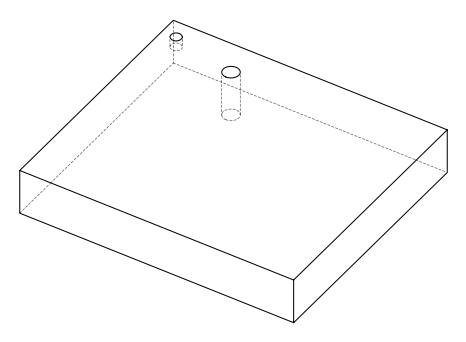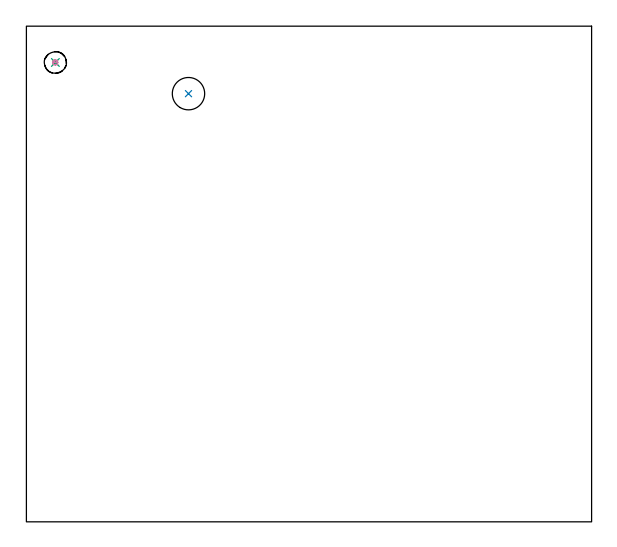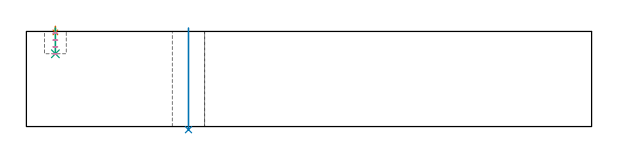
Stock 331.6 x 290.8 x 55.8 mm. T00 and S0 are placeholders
(PLAN: 4 operations, 3 tool changes, 0.5 min)
(1 SPOT_DRILL | STEP1POCKET | NXT0321_9005460120000 | 0.03 min | 2 mm3)
(2 INDEXABLE_INSERT_DRILL_THROUGH_HOLE_FROM_SOLID | STEP1HOLE | NXT0302_009 | 0.24 min | 15803 mm3)
(3 DRILL_BLIND_HOLE_INTO_CENTER | STEP1POCKET | NXT0301_089 | 0.06 min | 1271 mm3)
(4 MILL_ROUGH_BLIND_HOLE_CONTOUR | STEP1POCKET | UGT0201_128 | Spiral | 0.22 min | 412 mm3)
(TOOL NXT0321_9005460120000 | NC Spot Drill, 142deg, 12mm, Carbide, Uncoated | D12 PA142 FL30 Z2)
(TOOL NXT0302_009 | Index. Insert Drill 19mm [880-D1900L25-05] | D19 PA176 FL95 Z2)
(TOOL NXT0301_089 | Carbide Drill 11.8mm [860.1-1180-035A1-MM 2214] | D11.8 PA140 FL55 Z2)
(TOOL UGT0201_128 | Carbide End Mill 10.0 | D10 FL15 Z4)
(OP 1 SPOT_DRILL)
G17 G21 G94 G90
T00 M6
G54
G17 G0 G90 X17. Y269.5 S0 M3
G43 Z65.8 H0
G94 G81 G98 Z55.249 F250. R58.8
G80
M5
M2
(OP 2 INDEXABLE_INSERT_DRILL_THROUGH_HOLE_FROM_SOLID)
G17 G21 G94 G90
T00 M6
G54
G17 G0 G90 X95.1 Y251.2 S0 M3
G43 Z65.8 H1
G94 G81 G98 Z-1.832 F250. R57.8
G80
M5
M2
(OP 3 DRILL_BLIND_HOLE_INTO_CENTER)
G17 G21 G94 G90
T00 M6
G54
G17 G0 G90 X17. Y269.5 S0 M3
G43 Z65.8 H1
G94 G81 G98 Z42.7 F250. R57.8
G80
M5
M2
(OP 4 MILL_ROUGH_BLIND_HOLE_CONTOUR)
G17 G21 G94 G90
T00 M6
G54
G17 G0 G90 X17. Y269.5 S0 M3
G43 Z65.8 H0
Z54.775
G94 G3 X17.634 Y270.266 R0.645 F250.
X16.738 Y270.875 R0.766
X15.625 Y269.238 R1.4
X16.738 Y270.875 R-1.4
X16.181 Y270.056 R0.7
X17. Y269.5 R0.7
G0 Z50.75
G3 X17.634 Y270.266 R0.645
X16.738 Y270.875 R0.766
X15.625 Y269.238 R1.4
X16.738 Y270.875 R-1.4
X16.181 Y270.056 R0.7
X17. Y269.5 R0.7
G0 Z46.725
G3 X17.634 Y270.266 R0.645
X16.738 Y270.875 R0.766
X15.625 Y269.238 R1.4
X16.738 Y270.875 R-1.4
X16.181 Y270.056 R0.7
X17. Y269.5 R0.7
G0 Z42.7
G3 X17.634 Y270.266 R0.645
X16.738 Y270.875 R0.766
X15.625 Y269.238 R1.4
X16.738 Y270.875 R-1.4
X16.181 Y270.056 R0.7
X17. Y269.5 R0.7
G0 Z65.8
M5
M2
